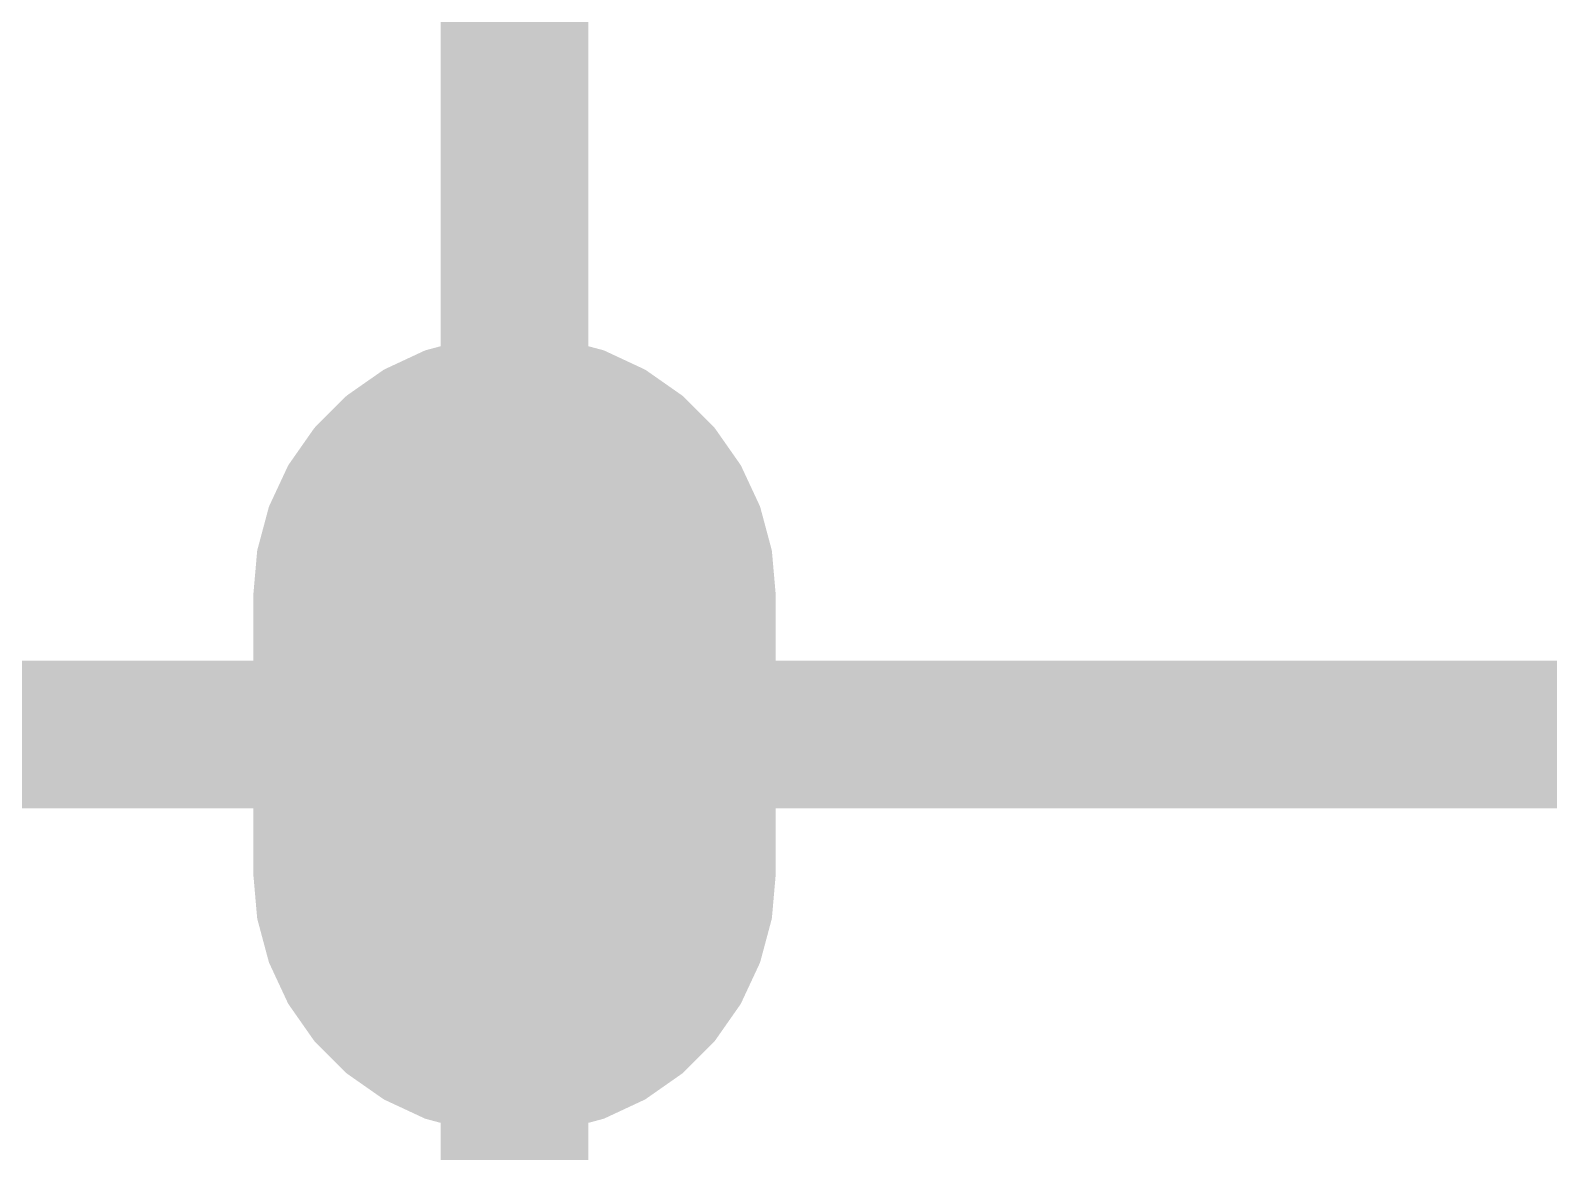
# Model space of a CAD drawing. Extents: x 5 to 105, y 20 to 66.
# Drawn here: x 29.13 to 37.34, y 32.03 to 38.1 of the extents above; entities that cross this region are included whole.
import ezdxf

# ---------------------------------------------------------------- set-up
doc = ezdxf.new("R2010")
doc.units = 0
doc.layers.add('4', color=41, linetype='CONTINUOUS')
doc.layers.add('5', color=83, linetype='CONTINUOUS')

# ---------------------------------------------------------------- blocks, each defined once
blk = doc.blocks.new('RECT')
blk.add_solid([(-0.5, -0.5), (0.5, -0.5), (-0.5, 0.5), (0.5, 0.5)])

msp = doc.modelspace()

# ---------------------------------------------------------------- linework, layer by layer
at = {"layer": '4'}
for points, const_width in [([(31.75, 39.16), (31.75, 37.04)], 0.8), ([(31.6393, 36.0849), (31.4216, 36.0442)], 0.127), ([(31.8607, 36.0849), (31.6393, 36.0849)], 0.127), ([(32.0784, 36.0442), (31.8607, 36.0849)], 0.127), ([(31.4216, 36.0442), (31.2151, 35.9642)], 0.127), ([(31.549, 36.068), (31.951, 36.068)], 0.127), ([(32.2849, 35.9642), (32.0784, 36.0442)], 0.127), ([(31.2151, 35.9642), (31.0268, 35.8476)], 0.127), ([(31.1776, 35.941), (32.3224, 35.941)], 0.127), ([(32.4732, 35.8476), (32.2849, 35.9642)], 0.127), ([(31.0268, 35.8476), (30.8632, 35.6984)], 0.127), ([(32.6368, 35.6984), (32.4732, 35.8476)], 0.127), ([(30.99, 35.814), (32.51, 35.814)], 0.127), ([(30.8632, 35.6984), (30.7297, 35.5217)], 0.127), ([(30.8546, 35.687), (32.6454, 35.687)], 0.127), ([(32.7703, 35.5217), (32.6368, 35.6984)], 0.127), ([(30.7297, 35.5217), (30.631, 35.3235)], 0.127), ([(30.7587, 35.56), (32.7414, 35.56)], 0.127), ([(32.869, 35.3235), (32.7703, 35.5217)], 0.127), ([(30.6856, 35.433), (32.8144, 35.433)], 0.127), ([(30.631, 35.3235), (30.5704, 35.1105)], 0.127), ([(30.6261, 35.306), (32.8739, 35.306)], 0.127), ([(32.9296, 35.1105), (32.869, 35.3235)], 0.127), ([(30.5899, 35.179), (32.9101, 35.179)], 0.127), ([(30.5704, 35.1105), (30.55, 34.89)], 0.127), ([(32.95, 34.89), (32.9296, 35.1105)], 0.127), ([(30.565, 35.052), (32.935, 35.052)], 0.127), ([(30.55, 34.89), (32.95, 34.89)], 0.127), ([(30.5532, 34.925), (32.9468, 34.925)], 0.127), ([(30.5704, 33.4695), (30.55, 33.69)], 0.127), ([(30.55, 33.69), (32.95, 33.69)], 0.127), ([(30.5532, 33.655), (32.9468, 33.655)], 0.127), ([(32.95, 33.69), (32.9296, 33.4695)], 0.127), ([(30.565, 33.528), (32.935, 33.528)], 0.127), ([(30.631, 33.2565), (30.5704, 33.4695)], 0.127), ([(32.9296, 33.4695), (32.869, 33.2565)], 0.127), ([(30.5899, 33.401), (32.9101, 33.401)], 0.127), ([(30.6261, 33.274), (32.8739, 33.274)], 0.127), ([(30.7297, 33.0583), (30.631, 33.2565)], 0.127), ([(32.869, 33.2565), (32.7703, 33.0583)], 0.127), ([(30.6856, 33.147), (32.8144, 33.147)], 0.127), ([(30.8632, 32.8816), (30.7297, 33.0583)], 0.127), ([(32.7703, 33.0583), (32.6368, 32.8816)], 0.127), ([(30.7587, 33.02), (32.7414, 33.02)], 0.127), ([(30.8546, 32.893), (32.6454, 32.893)], 0.127), ([(31.0268, 32.7324), (30.8632, 32.8816)], 0.127), ([(32.6368, 32.8816), (32.4732, 32.7324)], 0.127), ([(30.99, 32.766), (32.51, 32.766)], 0.127), ([(31.2151, 32.6158), (31.0268, 32.7324)], 0.127), ([(32.4732, 32.7324), (32.2849, 32.6158)], 0.127), ([(31.1776, 32.639), (32.3224, 32.639)], 0.127), ([(31.4216, 32.5358), (31.2151, 32.6158)], 0.127), ([(32.2849, 32.6158), (32.0784, 32.5358)], 0.127), ([(31.6393, 32.4951), (31.4216, 32.5358)], 0.127), ([(31.549, 32.512), (31.951, 32.512)], 0.127), ([(31.8607, 32.4951), (31.6393, 32.4951)], 0.127), ([(32.0784, 32.5358), (31.8607, 32.4951)], 0.127)]:
    msp.add_lwpolyline(points, dxfattribs=dict(at, const_width=const_width))
for points, const_width in [([(31.55, 37.04, 1), (31.95, 37.04)], 0.4), ([(31.6393, 36.1166, 1), (31.6393, 36.0531)], 0.0635), ([(31.6451, 36.0537, 1), (31.6334, 36.1161)], 0.0635), ([(31.8666, 36.1161, 1), (31.8549, 36.0537)], 0.0635), ([(31.8607, 36.0531, 1), (31.8607, 36.1166)], 0.0635), ([(31.4158, 36.0754, 1), (31.4274, 36.013)], 0.0635), ([(31.4331, 36.0146, 1), (31.4101, 36.0738)], 0.0635), ([(31.549, 36.0998, 1), (31.549, 36.0363)], 0.0635), ([(31.951, 36.0363, 1), (31.951, 36.0998)], 0.0635), ([(32.0899, 36.0738, 1), (32.0669, 36.0146)], 0.0635), ([(32.0726, 36.013, 1), (32.0842, 36.0754)], 0.0635), ([(31.1776, 35.9728, 1), (31.1776, 35.9093)], 0.0635), ([(31.2036, 35.9938, 1), (31.2266, 35.9346)], 0.0635), ([(31.2318, 35.9372, 1), (31.1984, 35.9912)], 0.0635), ([(32.3016, 35.9912, 1), (32.2682, 35.9372)], 0.0635), ([(32.2734, 35.9346, 1), (32.2964, 35.9938)], 0.0635), ([(32.3224, 35.9093, 1), (32.3224, 35.9728)], 0.0635), ([(31.0101, 35.8746, 1), (31.0436, 35.8206)], 0.0635), ([(31.0482, 35.8242, 1), (31.0054, 35.8711)], 0.0635), ([(32.4946, 35.8711, 1), (32.4518, 35.8242)], 0.0635), ([(32.4564, 35.8206, 1), (32.4899, 35.8746)], 0.0635), ([(30.99, 35.8458, 1), (30.99, 35.7822)], 0.0635), ([(32.51, 35.7822, 1), (32.51, 35.8458)], 0.0635), ([(30.8546, 35.7188, 1), (30.8546, 35.6553)], 0.0635), ([(30.8418, 35.7219, 1), (30.8846, 35.675)], 0.0635), ([(30.8885, 35.6793, 1), (30.8379, 35.7176)], 0.0635), ([(32.6621, 35.7176, 1), (32.6115, 35.6793)], 0.0635), ([(32.6154, 35.675, 1), (32.6582, 35.7219)], 0.0635), ([(32.6454, 35.6553, 1), (32.6454, 35.7188)], 0.0635), ([(30.7044, 35.5409, 1), (30.7551, 35.5026)], 0.0635), ([(30.7582, 35.5076, 1), (30.7013, 35.5359)], 0.0635), ([(30.7587, 35.5918, 1), (30.7587, 35.5282)], 0.0635), ([(32.7987, 35.5359, 1), (32.7418, 35.5076)], 0.0635), ([(32.7414, 35.5282, 1), (32.7414, 35.5918)], 0.0635), ([(32.7449, 35.5026, 1), (32.7956, 35.5409)], 0.0635), ([(30.6856, 35.4648, 1), (30.6856, 35.4012)], 0.0635), ([(32.8144, 35.4012, 1), (32.8144, 35.4648)], 0.0635), ([(30.6261, 35.3378, 1), (30.6261, 35.2743)], 0.0635), ([(30.6026, 35.3376, 1), (30.6595, 35.3093)], 0.0635), ([(30.6616, 35.3148, 1), (30.6005, 35.3322)], 0.0635), ([(32.8995, 35.3322, 1), (32.8384, 35.3148)], 0.0635), ([(32.8405, 35.3093, 1), (32.8974, 35.3376)], 0.0635), ([(32.8739, 35.2743, 1), (32.8739, 35.3378)], 0.0635), ([(30.5899, 35.2108, 1), (30.5899, 35.1472)], 0.0635), ([(32.9101, 35.1472, 1), (32.9101, 35.2108)], 0.0635), ([(30.602, 35.1076, 1), (30.5388, 35.1134)], 0.0635), ([(32.9612, 35.1134, 1), (32.898, 35.1076)], 0.0635), ([(30.565, 35.0838, 1), (30.565, 35.0202)], 0.0635), ([(30.5399, 35.1192, 1), (30.601, 35.1018)], 0.0635), ([(32.899, 35.1018, 1), (32.9601, 35.1192)], 0.0635), ([(32.935, 35.0202, 1), (32.935, 35.0838)], 0.0635), ([(30.55, 34.9218, 1), (30.55, 34.8582)], 0.0635), ([(30.5184, 34.8929, 1), (30.5816, 34.8871)], 0.0635), ([(30.5532, 34.9568, 1), (30.5532, 34.8933)], 0.0635), ([(32.9184, 34.8871, 1), (32.9816, 34.8929)], 0.0635), ([(32.9468, 34.8933, 1), (32.9468, 34.9568)], 0.0635), ([(32.95, 34.8582, 1), (32.95, 34.9218)], 0.0635), ([(30.55, 33.7218, 1), (30.55, 33.6583)], 0.0635), ([(30.5816, 33.6929, 1), (30.5184, 33.6871)], 0.0635), ([(30.5532, 33.6868, 1), (30.5532, 33.6232)], 0.0635), ([(32.9816, 33.6871, 1), (32.9184, 33.6929)], 0.0635), ([(32.9468, 33.6232, 1), (32.9468, 33.6868)], 0.0635), ([(32.95, 33.6583, 1), (32.95, 33.7218)], 0.0635), ([(30.565, 33.5598, 1), (30.565, 33.4962)], 0.0635), ([(30.601, 33.4782, 1), (30.5399, 33.4608)], 0.0635), ([(32.9601, 33.4608, 1), (32.899, 33.4782)], 0.0635), ([(32.935, 33.4962, 1), (32.935, 33.5598)], 0.0635), ([(30.5388, 33.4666, 1), (30.602, 33.4724)], 0.0635), ([(30.5899, 33.4328, 1), (30.5899, 33.3693)], 0.0635), ([(32.898, 33.4724, 1), (32.9612, 33.4666)], 0.0635), ([(32.9101, 33.3693, 1), (32.9101, 33.4328)], 0.0635), ([(30.6261, 33.3058, 1), (30.6261, 33.2422)], 0.0635), ([(30.6595, 33.2707, 1), (30.6026, 33.2424)], 0.0635), ([(30.6005, 33.2478, 1), (30.6616, 33.2652)], 0.0635), ([(32.8384, 33.2652, 1), (32.8995, 33.2478)], 0.0635), ([(32.8974, 33.2424, 1), (32.8405, 33.2707)], 0.0635), ([(32.8739, 33.2422, 1), (32.8739, 33.3058)], 0.0635), ([(30.6856, 33.1788, 1), (30.6856, 33.1152)], 0.0635), ([(32.8144, 33.1152, 1), (32.8144, 33.1788)], 0.0635), ([(30.7551, 33.0774, 1), (30.7044, 33.0391)], 0.0635), ([(30.7013, 33.0441, 1), (30.7582, 33.0724)], 0.0635), ([(32.7418, 33.0724, 1), (32.7987, 33.0441)], 0.0635), ([(32.7956, 33.0391, 1), (32.7449, 33.0774)], 0.0635), ([(30.7587, 33.0518, 1), (30.7587, 32.9883)], 0.0635), ([(32.7414, 32.9883, 1), (32.7414, 33.0518)], 0.0635), ([(30.8546, 32.9248, 1), (30.8546, 32.8612)], 0.0635), ([(30.8846, 32.905, 1), (30.8418, 32.8581)], 0.0635), ([(32.6582, 32.8581, 1), (32.6154, 32.905)], 0.0635), ([(32.6454, 32.8612, 1), (32.6454, 32.9248)], 0.0635), ([(30.8379, 32.8624, 1), (30.8885, 32.9007)], 0.0635), ([(32.6115, 32.9007, 1), (32.6621, 32.8624)], 0.0635), ([(30.99, 32.7978, 1), (30.99, 32.7342)], 0.0635), ([(31.0436, 32.7594, 1), (31.0101, 32.7054)], 0.0635), ([(31.0054, 32.7089, 1), (31.0482, 32.7558)], 0.0635), ([(32.4518, 32.7558, 1), (32.4946, 32.7089)], 0.0635), ([(32.4899, 32.7054, 1), (32.4564, 32.7594)], 0.0635), ([(32.51, 32.7342, 1), (32.51, 32.7978)], 0.0635), ([(31.1776, 32.6708, 1), (31.1776, 32.6073)], 0.0635), ([(32.3224, 32.6073, 1), (32.3224, 32.6708)], 0.0635), ([(31.2266, 32.6454, 1), (31.2036, 32.5862)], 0.0635), ([(31.1984, 32.5888, 1), (31.2318, 32.6428)], 0.0635), ([(32.2682, 32.6428, 1), (32.3016, 32.5888)], 0.0635), ([(32.2964, 32.5862, 1), (32.2734, 32.6454)], 0.0635), ([(31.4274, 32.567, 1), (31.4158, 32.5046)], 0.0635), ([(31.4101, 32.5062, 1), (31.4331, 32.5654)], 0.0635), ([(31.549, 32.5438, 1), (31.549, 32.4802)], 0.0635), ([(31.6393, 32.5269, 1), (31.6393, 32.4634)], 0.0635), ([(31.6334, 32.4639, 1), (31.6451, 32.5263)], 0.0635), ([(31.8549, 32.5263, 1), (31.8666, 32.4639)], 0.0635), ([(31.8607, 32.4634, 1), (31.8607, 32.5269)], 0.0635), ([(31.951, 32.4802, 1), (31.951, 32.5438)], 0.0635), ([(32.0669, 32.5654, 1), (32.0899, 32.5062)], 0.0635), ([(32.0842, 32.5046, 1), (32.0726, 32.567)], 0.0635)]:
    msp.add_lwpolyline(points, format="xyb", dxfattribs=dict(at, const_width=const_width))
at = {"layer": '5'}
for points, const_width in [([(31.5156, 36.3695), (31.2883, 36.3086)], 0.127), ([(31.75, 36.39), (31.5156, 36.3695)], 0.127), ([(31.9844, 36.3695), (31.75, 36.39)], 0.127), ([(32.2117, 36.3086), (31.9844, 36.3695)], 0.127), ([(31.2883, 36.3086), (31.075, 36.2091)], 0.127), ([(31.3383, 36.322), (32.1617, 36.322)], 0.127), ([(32.425, 36.2091), (32.2117, 36.3086)], 0.127), ([(31.075, 36.2091), (30.8822, 36.0742)], 0.127), ([(31.0548, 36.195), (32.4452, 36.195)], 0.127), ([(32.6178, 36.0742), (32.425, 36.2091)], 0.127), ([(30.8822, 36.0742), (30.7158, 35.9078)], 0.127), ([(30.8761, 36.068), (32.6239, 36.068)], 0.127), ([(32.7842, 35.9078), (32.6178, 36.0742)], 0.127), ([(30.7491, 35.941), (32.7509, 35.941)], 0.127), ([(30.7158, 35.9078), (30.5809, 35.715)], 0.127), ([(32.9191, 35.715), (32.7842, 35.9078)], 0.127), ([(30.6502, 35.814), (32.8498, 35.814)], 0.127), ([(30.5809, 35.715), (30.4814, 35.5017)], 0.127), ([(30.5678, 35.687), (32.9322, 35.687)], 0.127), ([(33.0186, 35.5017), (32.9191, 35.715)], 0.127), ([(30.5086, 35.56), (32.9914, 35.56)], 0.127), ([(30.4814, 35.5017), (30.4205, 35.2744)], 0.127), ([(30.463, 35.433), (33.037, 35.433)], 0.127), ([(33.0795, 35.2744), (33.0186, 35.5017)], 0.127), ([(30.4205, 35.2744), (30.4, 35.04)], 0.127), ([(30.429, 35.306), (33.071, 35.306)], 0.127), ([(33.1, 35.04), (33.0795, 35.2744)], 0.127), ([(30.4122, 35.179), (33.0878, 35.179)], 0.127), ([(30.4, 35.04), (30.4, 33.54)], 0.127), ([(30.4011, 35.052), (33.099, 35.052)], 0.127), ([(33.1, 33.54), (33.1, 35.04)], 0.127), ([(30.4, 34.925), (33.1, 34.925)], 0.127), ([(30.4, 34.798), (33.1, 34.798)], 0.127), ([(31.73, 34.29), (20.3, 34.29)], 0.8), ([(30.4, 34.671), (33.1, 34.671)], 0.127), ([(43.16, 34.29), (31.73, 34.29)], 0.8), ([(30.4, 34.544), (33.1, 34.544)], 0.127), ([(30.4, 34.417), (33.1, 34.417)], 0.127), ([(30.4, 34.29), (33.1, 34.29)], 0.127), ([(30.4, 34.163), (33.1, 34.163)], 0.127), ([(30.4, 34.036), (33.1, 34.036)], 0.127), ([(30.4, 33.909), (33.1, 33.909)], 0.127), ([(30.4, 33.782), (33.1, 33.782)], 0.127), ([(30.4, 33.655), (33.1, 33.655)], 0.127), ([(30.4, 33.54), (30.4205, 33.3056)], 0.127), ([(33.0795, 33.3056), (33.1, 33.54)], 0.127), ([(30.401, 33.528), (33.099, 33.528)], 0.127), ([(30.4122, 33.401), (33.0878, 33.401)], 0.127), ([(30.4205, 33.3056), (30.4814, 33.0783)], 0.127), ([(33.0186, 33.0783), (33.0795, 33.3056)], 0.127), ([(30.429, 33.274), (33.071, 33.274)], 0.127), ([(30.463, 33.147), (33.037, 33.147)], 0.127), ([(30.4814, 33.0783), (30.5809, 32.865)], 0.127), ([(32.9191, 32.865), (33.0186, 33.0783)], 0.127), ([(30.5086, 33.02), (32.9914, 33.02)], 0.127), ([(30.5678, 32.893), (32.9322, 32.893)], 0.127), ([(30.5809, 32.865), (30.7158, 32.6722)], 0.127), ([(32.7842, 32.6722), (32.9191, 32.865)], 0.127), ([(30.6502, 32.766), (32.8498, 32.766)], 0.127), ([(30.7158, 32.6722), (30.8822, 32.5058)], 0.127), ([(30.7491, 32.639), (32.7509, 32.639)], 0.127), ([(32.6178, 32.5058), (32.7842, 32.6722)], 0.127), ([(30.8761, 32.512), (32.6239, 32.512)], 0.127), ([(30.8822, 32.5058), (31.075, 32.3709)], 0.127), ([(32.425, 32.3709), (32.6178, 32.5058)], 0.127), ([(31.0548, 32.385), (32.4452, 32.385)], 0.127), ([(31.075, 32.3709), (31.2883, 32.2714)], 0.127), ([(32.2117, 32.2714), (32.425, 32.3709)], 0.127), ([(31.2883, 32.2714), (31.5156, 32.2105)], 0.127), ([(31.3383, 32.258), (32.1617, 32.258)], 0.127), ([(31.9844, 32.2105), (32.2117, 32.2714)], 0.127), ([(31.5156, 32.2105), (31.75, 32.19)], 0.127), ([(31.75, 32.19), (31.9844, 32.2105)], 0.127)]:
    msp.add_lwpolyline(points, dxfattribs=dict(at, const_width=const_width))
for points, const_width in [([(31.5128, 36.4011, 1), (31.5183, 36.3379)], 0.0635), ([(31.5238, 36.3388, 1), (31.5074, 36.4002)], 0.0635), ([(31.7528, 36.4216, 1), (31.7472, 36.3584)], 0.0635), ([(31.7528, 36.3584, 1), (31.7472, 36.4216)], 0.0635), ([(31.9926, 36.4002, 1), (31.9762, 36.3388)], 0.0635), ([(31.9817, 36.3379, 1), (31.9872, 36.4011)], 0.0635), ([(31.2801, 36.3393, 1), (31.2965, 36.2779)], 0.0635), ([(31.3017, 36.2798, 1), (31.2749, 36.3374)], 0.0635), ([(31.3383, 36.3538, 1), (31.3383, 36.2903)], 0.0635), ([(32.1617, 36.2903, 1), (32.1617, 36.3538)], 0.0635), ([(32.2251, 36.3374, 1), (32.1983, 36.2798)], 0.0635), ([(32.2035, 36.2779, 1), (32.2199, 36.3393)], 0.0635), ([(31.0548, 36.2268, 1), (31.0548, 36.1632)], 0.0635), ([(31.0616, 36.2379, 1), (31.0884, 36.1804)], 0.0635), ([(31.0932, 36.1831, 1), (31.0568, 36.2351)], 0.0635), ([(32.4432, 36.2351, 1), (32.4068, 36.1831)], 0.0635), ([(32.4116, 36.1804, 1), (32.4384, 36.2379)], 0.0635), ([(32.4452, 36.1632, 1), (32.4452, 36.2268)], 0.0635), ([(30.8761, 36.0998, 1), (30.8761, 36.0363)], 0.0635), ([(30.864, 36.1002, 1), (30.9004, 36.0482)], 0.0635), ([(30.9047, 36.0517, 1), (30.8598, 36.0966)], 0.0635), ([(32.6402, 36.0966, 1), (32.5953, 36.0517)], 0.0635), ([(32.5996, 36.0482, 1), (32.636, 36.1002)], 0.0635), ([(32.6239, 36.0363, 1), (32.6239, 36.0998)], 0.0635), ([(30.7491, 35.9728, 1), (30.7491, 35.9093)], 0.0635), ([(32.7509, 35.9093, 1), (32.7509, 35.9728)], 0.0635), ([(30.6934, 35.9302, 1), (30.7383, 35.8853)], 0.0635), ([(30.7418, 35.8896, 1), (30.6898, 35.926)], 0.0635), ([(32.8102, 35.926, 1), (32.7582, 35.8896)], 0.0635), ([(32.7617, 35.8853, 1), (32.8066, 35.9302)], 0.0635), ([(30.6502, 35.8458, 1), (30.6502, 35.7822)], 0.0635), ([(32.8498, 35.7822, 1), (32.8498, 35.8458)], 0.0635), ([(30.5678, 35.7188, 1), (30.5678, 35.6553)], 0.0635), ([(30.5549, 35.7332, 1), (30.6069, 35.6968)], 0.0635), ([(30.6096, 35.7016, 1), (30.5521, 35.7284)], 0.0635), ([(32.9479, 35.7284, 1), (32.8904, 35.7016)], 0.0635), ([(32.8931, 35.6968, 1), (32.9451, 35.7332)], 0.0635), ([(32.9322, 35.6553, 1), (32.9322, 35.7188)], 0.0635), ([(30.5086, 35.5918, 1), (30.5086, 35.5282)], 0.0635), ([(32.9914, 35.5282, 1), (32.9914, 35.5918)], 0.0635), ([(30.463, 35.4648, 1), (30.463, 35.4012)], 0.0635), ([(30.4526, 35.5151, 1), (30.5102, 35.4883)], 0.0635), ([(30.5121, 35.4935, 1), (30.4507, 35.5099)], 0.0635), ([(33.0493, 35.5099, 1), (32.9879, 35.4935)], 0.0635), ([(32.9898, 35.4883, 1), (33.0474, 35.5151)], 0.0635), ([(33.037, 35.4012, 1), (33.037, 35.4648)], 0.0635), ([(30.4521, 35.2717, 1), (30.3889, 35.2772)], 0.0635), ([(30.429, 35.3378, 1), (30.429, 35.2743)], 0.0635), ([(33.1111, 35.2772, 1), (33.0479, 35.2717)], 0.0635), ([(33.071, 35.2743, 1), (33.071, 35.3378)], 0.0635), ([(30.4122, 35.2108, 1), (30.4122, 35.1472)], 0.0635), ([(30.3898, 35.2826, 1), (30.4512, 35.2662)], 0.0635), ([(33.0488, 35.2662, 1), (33.1102, 35.2826)], 0.0635), ([(33.0878, 35.1472, 1), (33.0878, 35.2108)], 0.0635), ([(30.4318, 35.04, 1), (30.3683, 35.04)], 0.0635), ([(30.4011, 35.0838, 1), (30.4011, 35.0202)], 0.0635), ([(33.1318, 35.04, 1), (33.0682, 35.04)], 0.0635), ([(33.099, 35.0202, 1), (33.099, 35.0838)], 0.0635), ([(30.3684, 35.0428, 1), (30.4316, 35.0372)], 0.0635), ([(33.0684, 35.0372, 1), (33.1316, 35.0428)], 0.0635), ([(30.4, 34.9568, 1), (30.4, 34.8933)], 0.0635), ([(33.1, 34.8933, 1), (33.1, 34.9568)], 0.0635), ([(30.4, 34.8298, 1), (30.4, 34.7662)], 0.0635), ([(33.1, 34.7662, 1), (33.1, 34.8298)], 0.0635), ([(30.4, 34.7028, 1), (30.4, 34.6392)], 0.0635), ([(31.73, 34.49, 1), (31.73, 34.09)], 0.4), ([(31.73, 34.09, 1), (31.73, 34.49)], 0.4), ([(33.1, 34.6392, 1), (33.1, 34.7028)], 0.0635), ([(30.4, 34.5758, 1), (30.4, 34.5123)], 0.0635), ([(33.1, 34.5123, 1), (33.1, 34.5758)], 0.0635), ([(30.4, 34.4488, 1), (30.4, 34.3852)], 0.0635), ([(33.1, 34.3852, 1), (33.1, 34.4488)], 0.0635), ([(30.4, 34.3218, 1), (30.4, 34.2582)], 0.0635), ([(33.1, 34.2582, 1), (33.1, 34.3218)], 0.0635), ([(30.4, 34.1948, 1), (30.4, 34.1313)], 0.0635), ([(33.1, 34.1313, 1), (33.1, 34.1948)], 0.0635), ([(30.4, 34.0678, 1), (30.4, 34.0042)], 0.0635), ([(33.1, 34.0042, 1), (33.1, 34.0678)], 0.0635), ([(30.4, 33.9408, 1), (30.4, 33.8772)], 0.0635), ([(33.1, 33.8772, 1), (33.1, 33.9408)], 0.0635), ([(30.4, 33.8138, 1), (30.4, 33.7503)], 0.0635), ([(33.1, 33.7503, 1), (33.1, 33.8138)], 0.0635), ([(30.4, 33.6868, 1), (30.4, 33.6232)], 0.0635), ([(33.1, 33.6232, 1), (33.1, 33.6868)], 0.0635), ([(30.4316, 33.5428, 1), (30.3684, 33.5372)], 0.0635), ([(33.1316, 33.5372, 1), (33.0684, 33.5428)], 0.0635), ([(30.3683, 33.54, 1), (30.4318, 33.54)], 0.0635), ([(30.401, 33.5598, 1), (30.401, 33.4962)], 0.0635), ([(33.0682, 33.54, 1), (33.1318, 33.54)], 0.0635), ([(33.099, 33.4962, 1), (33.099, 33.5598)], 0.0635), ([(30.4122, 33.4328, 1), (30.4122, 33.3693)], 0.0635), ([(33.0878, 33.3693, 1), (33.0878, 33.4328)], 0.0635), ([(30.4512, 33.3138, 1), (30.3898, 33.2974)], 0.0635), ([(33.1102, 33.2974, 1), (33.0488, 33.3138)], 0.0635), ([(30.3889, 33.3028, 1), (30.4521, 33.3083)], 0.0635), ([(30.429, 33.3058, 1), (30.429, 33.2422)], 0.0635), ([(33.0479, 33.3083, 1), (33.1111, 33.3028)], 0.0635), ([(33.071, 33.2422, 1), (33.071, 33.3058)], 0.0635), ([(30.463, 33.1788, 1), (30.463, 33.1152)], 0.0635), ([(33.037, 33.1152, 1), (33.037, 33.1788)], 0.0635), ([(30.5102, 33.0917, 1), (30.4526, 33.0649)], 0.0635), ([(30.4507, 33.0701, 1), (30.5121, 33.0865)], 0.0635), ([(32.9879, 33.0865, 1), (33.0493, 33.0701)], 0.0635), ([(33.0474, 33.0649, 1), (32.9898, 33.0917)], 0.0635), ([(30.5086, 33.0518, 1), (30.5086, 32.9883)], 0.0635), ([(32.9914, 32.9883, 1), (32.9914, 33.0518)], 0.0635), ([(30.5678, 32.9248, 1), (30.5678, 32.8612)], 0.0635), ([(32.9322, 32.8612, 1), (32.9322, 32.9248)], 0.0635), ([(30.6069, 32.8832, 1), (30.5549, 32.8468)], 0.0635), ([(30.5521, 32.8516, 1), (30.6096, 32.8784)], 0.0635), ([(32.8904, 32.8784, 1), (32.9479, 32.8516)], 0.0635), ([(32.9451, 32.8468, 1), (32.8931, 32.8832)], 0.0635), ([(30.6502, 32.7978, 1), (30.6502, 32.7342)], 0.0635), ([(32.8498, 32.7342, 1), (32.8498, 32.7978)], 0.0635), ([(30.7383, 32.6947, 1), (30.6934, 32.6498)], 0.0635), ([(30.6898, 32.654, 1), (30.7418, 32.6904)], 0.0635), ([(30.7491, 32.6708, 1), (30.7491, 32.6073)], 0.0635), ([(32.7509, 32.6073, 1), (32.7509, 32.6708)], 0.0635), ([(32.7582, 32.6904, 1), (32.8102, 32.654)], 0.0635), ([(32.8066, 32.6498, 1), (32.7617, 32.6947)], 0.0635), ([(30.8761, 32.5438, 1), (30.8761, 32.4802)], 0.0635), ([(30.9004, 32.5318, 1), (30.864, 32.4798)], 0.0635), ([(30.8598, 32.4834, 1), (30.9047, 32.5283)], 0.0635), ([(32.5953, 32.5283, 1), (32.6402, 32.4834)], 0.0635), ([(32.636, 32.4798, 1), (32.5996, 32.5318)], 0.0635), ([(32.6239, 32.4802, 1), (32.6239, 32.5438)], 0.0635), ([(31.0548, 32.4168, 1), (31.0548, 32.3532)], 0.0635), ([(32.4452, 32.3532, 1), (32.4452, 32.4168)], 0.0635), ([(31.0884, 32.3996, 1), (31.0616, 32.3421)], 0.0635), ([(31.0568, 32.3449, 1), (31.0932, 32.3969)], 0.0635), ([(32.4068, 32.3969, 1), (32.4432, 32.3449)], 0.0635), ([(32.4384, 32.3421, 1), (32.4116, 32.3996)], 0.0635), ([(31.2965, 32.3021, 1), (31.2801, 32.2407)], 0.0635), ([(31.2749, 32.2426, 1), (31.3017, 32.3002)], 0.0635), ([(31.3383, 32.2898, 1), (31.3383, 32.2263)], 0.0635), ([(32.1617, 32.2263, 1), (32.1617, 32.2898)], 0.0635), ([(32.1983, 32.3002, 1), (32.2251, 32.2426)], 0.0635), ([(32.2199, 32.2407, 1), (32.2035, 32.3021)], 0.0635), ([(31.5183, 32.2421, 1), (31.5128, 32.1789)], 0.0635), ([(31.5074, 32.1798, 1), (31.5238, 32.2412)], 0.0635), ([(31.7472, 32.2216, 1), (31.7528, 32.1584)], 0.0635), ([(31.7472, 32.1584, 1), (31.7528, 32.2216)], 0.0635), ([(31.9762, 32.2412, 1), (31.9926, 32.1798)], 0.0635), ([(31.9872, 32.1789, 1), (31.9817, 32.2421)], 0.0635)]:
    msp.add_lwpolyline(points, format="xyb", dxfattribs=dict(at, const_width=const_width))

# ---------------------------------------------------------------- block references
at = {"layer": '4', "xscale": 2.15, "yscale": 0.8}
for p, rotation in [((31.75, 35.965), 90), ((31.75, 32.615), 270)]:
    msp.add_blockref('RECT', p, dxfattribs=dict(at, rotation=rotation))

doc.saveas('drawing.dxf')
